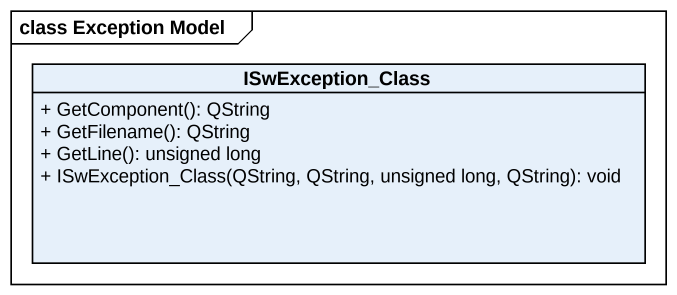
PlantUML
@startuml
mainframe class Exception Model
hide circle
hide empty members
skinparam classAttributeIconSize 0
class ISwException_Class {
  + GetComponent(): QString
  + GetFilename(): QString
  + GetLine(): unsigned long
  + ISwException_Class(QString, QString, unsigned long, QString): void
}
@enduml
